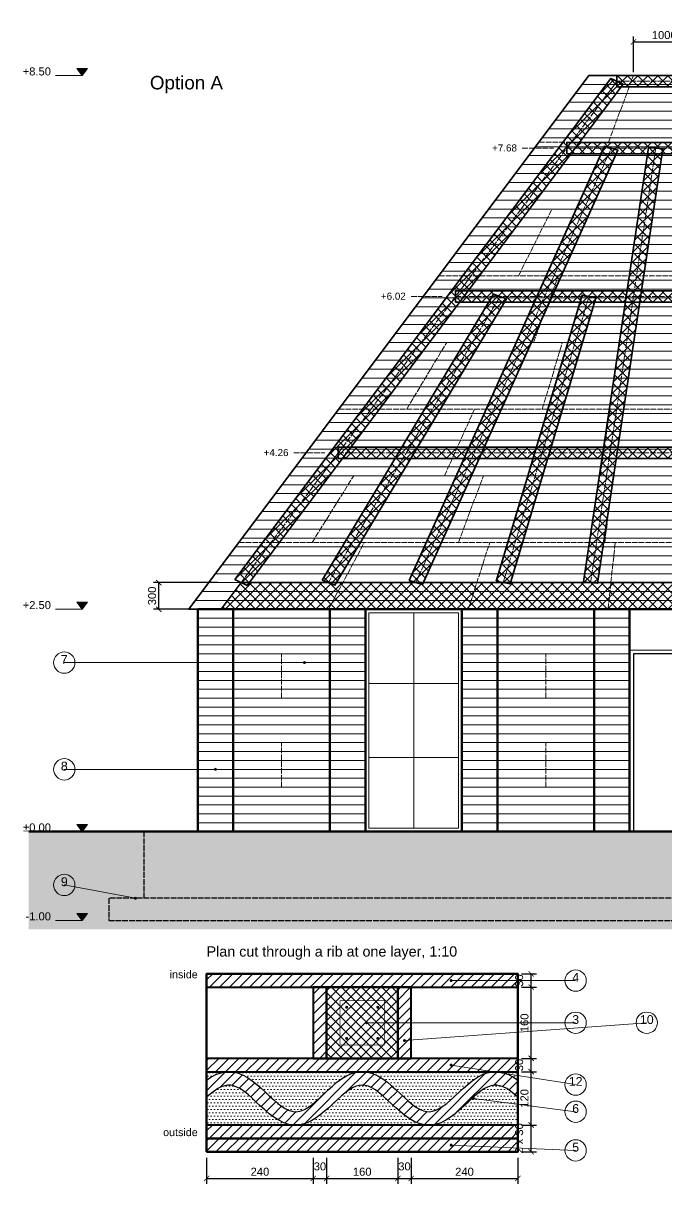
# Model space of a CAD drawing. Header units: millimetres. Extents: x -7362 to 7300, y -6460 to 6589.
# Drawn here: x -7362 to -125, y -6460 to 6589 of the extents above; entities that cross this region are included whole.
import ezdxf
from ezdxf.enums import TextEntityAlignment as Align

# ---------------------------------------------------------------- set-up
doc = ezdxf.new("R2010")
doc.units = ezdxf.units.MM
doc.linetypes.add('DASHED', pattern=[1.524, 1.27, -0.254])
for name, color, linetype, lineweight in [('ANNOTATION', 4, 'CONTINUOUS', 18), ('BACKGROUND', 9, 'CONTINUOUS', 13), ('DIMS', 3, 'CONTINUOUS', 18), ('HATCH-CAST', 7, 'CONTINUOUS', 9), ('HATCH-EARTH', 8, 'CONTINUOUS', 9), ('HATCH-INSULATION', 7, 'Continuous', 9), ('HATCH-PRINTED', 7, 'CONTINUOUS', 9), ('HIDDEN-AXIS', 8, 'DASHED', 18), ('LINES', 7, 'CONTINUOUS', 25), ('OUTLINE-CUT', 7, 'CONTINUOUS', 50), ('OUTLINE-FINE', 7, 'CONTINUOUS', 25), ('PRINT-LAYERS', 7, 'CONTINUOUS', 9), ('PRINTED-BEAD', 7, 'CONTINUOUS', 25), ('REBAR', 1, 'CONTINUOUS', 0), ('TEXT', 7, 'CONTINUOUS', 18)]:
    doc.layers.add(name, color=color, linetype=linetype, lineweight=lineweight)
doc.styles.get("Standard").update_dxf_attribs({"font": 'arial.ttf'})
doc.dimstyles.new('PYR-1-50', dxfattribs={"dimscale": 50, "dimtxt": 1.8, "dimasz": 1.2, "dimexe": 1.2, "dimexo": 0.8, "dimgap": 0.6, "dimtad": 1, "dimdec": 0, "dimtxsty": 'Standard', "dimblk": 'ARCHTICK', "dimcen": 2.5, "dimclrd": 3, "dimclre": 3, "dimclrt": 7, "dimazin": 3, "dimtfac": 1, "dimtmove": 0, "dimatfit": 3})

# ---------------------------------------------------------------- blocks, each defined once
blk = doc.blocks.new('_ARCHTICK')
at = {"color": 0, "linetype": 'BYBLOCK', "const_width": 0.15}
blk.add_lwpolyline([(-0.5, -0.5), (0.5, 0.5)], dxfattribs=at)

msp = doc.modelspace()

# ---------------------------------------------------------------- hatches: boundary and pattern name
at = {"layer": 'ANNOTATION', "ltscale": 50}
h = msp.add_hatch(color=7, dxfattribs=at)
h.dxf.hatch_style = 1
h.paths.add_polyline_path([(-6700, 6000), (-6760, 6080), (-6640, 6080)])
h = msp.add_hatch(color=7, dxfattribs=at)
h.dxf.hatch_style = 1
h.paths.add_polyline_path([(-6700, 0), (-6760, 80), (-6640, 80)])
h = msp.add_hatch(color=7, dxfattribs=at)
h.dxf.hatch_style = 1
edge = h.paths.add_edge_path()
edge.add_arc((-4200, -600), 17.5, 0, 360)
h = msp.add_hatch(color=7, dxfattribs=at)
h.dxf.hatch_style = 1
edge = h.paths.add_edge_path()
edge.add_arc((-5200, -1800), 17.5, 0, 360)
h = msp.add_hatch(color=7, dxfattribs=at)
h.dxf.hatch_style = 1
h.paths.add_polyline_path([(-6700, -2500), (-6760, -2420), (-6640, -2420)])
h = msp.add_hatch(color=7, dxfattribs=at)
h.dxf.hatch_style = 1
edge = h.paths.add_edge_path()
edge.add_arc((-6100, -3250), 17.5, 0, 360)
h = msp.add_hatch(color=7, dxfattribs=at)
h.dxf.hatch_style = 1
h.paths.add_polyline_path([(-6700, -3500), (-6760, -3420), (-6640, -3420)])
h = msp.add_hatch(color=7, dxfattribs=at)
h.dxf.hatch_style = 1
edge = h.paths.add_edge_path()
edge.add_arc((-2550, -4175), 17.5, 0, 360)
h = msp.add_hatch(color=7, dxfattribs=at)
h.dxf.hatch_style = 1
edge = h.paths.add_edge_path()
edge.add_arc((-3500, -4650), 17.5, 0, 360)
h = msp.add_hatch(color=7, dxfattribs=at)
h.dxf.hatch_style = 1
edge = h.paths.add_edge_path()
edge.add_arc((-3075, -4850), 17.5, 0, 360)
h = msp.add_hatch(color=7, dxfattribs=at)
h.dxf.hatch_style = 1
edge = h.paths.add_edge_path()
edge.add_arc((-2550, -5125), 17.5, 0, 360)
h = msp.add_hatch(color=7, dxfattribs=at)
h.dxf.hatch_style = 1
edge = h.paths.add_edge_path()
edge.add_arc((-2300, -5500), 17.5, 0, 360)
h = msp.add_hatch(color=7, dxfattribs=at)
h.dxf.hatch_style = 1
edge = h.paths.add_edge_path()
edge.add_arc((-2550, -6025), 17.5, 0, 360)
at = {"layer": 'HATCH-CAST', "ltscale": 50}
h = msp.add_hatch(dxfattribs=at)
h.set_pattern_fill('ANSI37', scale=25.197)
h.paths.add_polyline_path([(-3677.5, 1822.3), (-3818.8, 1822.3), (-3818.8, 1694.3), (-3773.5, 1694.3), (-4819.2, 300), (-4912.5, 300), (-4981.1, 332.9), (-754.1, 5968.9), (-685.5, 5936), (-685.5, 5872), (-640.2, 5872), (-1108.7, 5247.3), (-1250, 5247.3), (-1250, 5119.3), (-1204.7, 5119.3), (-2358.7, 3580.7), (-2500, 3580.7), (-2500, 3452.7), (-2454.7, 3452.7)])
h = msp.add_hatch(dxfattribs=at)
h.set_pattern_fill('ANSI37', scale=25.197)
h.paths.add_polyline_path([(685.5, 5872), (-685.5, 5872), (-685.5, 6000), (685.5, 6000)])
h = msp.add_hatch(dxfattribs=at)
h.set_pattern_fill('ANSI37', scale=25.197)
h.paths.add_polyline_path([(-1250, 5247.3), (1250, 5247.3), (1250, 5119.3), (-1250, 5119.3)])
h = msp.add_hatch(dxfattribs=at)
h.set_pattern_fill('ANSI37', scale=25.197)
h.paths.add_polyline_path([(-1556.2, 3580.7), (-863.8, 5119.3), (-693.8, 5119.3), (-1386.2, 3580.7)])
h = msp.add_hatch(dxfattribs=at)
h.set_pattern_fill('ANSI37', scale=25.197)
h.paths.add_polyline_path([(-571, 3580.7), (-340.2, 5119.3), (-179, 5119.3), (-409.8, 3580.7)])
h = msp.add_hatch(dxfattribs=at)
h.set_pattern_fill('ANSI37', scale=25.197)
h.paths.add_polyline_path([(2500, 3580.7), (2500, 3452.7), (-2500, 3452.7), (-2500, 3580.7)])
h = msp.add_hatch(dxfattribs=at)
h.set_pattern_fill('ANSI37', scale=25.197)
h.paths.add_polyline_path([(-2127.1, 3452.7), (-1949.7, 3452.7), (-2927.9, 1822.3), (-3105.3, 1822.3)])
h = msp.add_hatch(dxfattribs=at)
h.set_pattern_fill('ANSI37', scale=25.197)
h.paths.add_polyline_path([(-1613.8, 3452.7), (-1443.8, 3452.7), (-2177.4, 1822.3), (-2347.5, 1822.3)])
h = msp.add_hatch(dxfattribs=at)
h.set_pattern_fill('ANSI37', scale=25.197)
h.paths.add_polyline_path([(-1101.5, 3452.7), (-936.9, 3452.7), (-1426, 1822.3), (-1590.6, 1822.3)])
h = msp.add_hatch(dxfattribs=at)
h.set_pattern_fill('ANSI37', scale=25.197)
h.paths.add_polyline_path([(-429, 3452.7), (-673.6, 1822.3), (-834.7, 1822.3), (-590.2, 3452.7)])
h = msp.add_hatch(dxfattribs=at)
h.set_pattern_fill('ANSI37', scale=25.197)
h.paths.add_polyline_path([(3818.8, 1694.3), (-3818.8, 1694.3), (-3818.8, 1822.3), (3818.8, 1822.3)])
h = msp.add_hatch(dxfattribs=at)
h.set_pattern_fill('ANSI37', scale=25.197)
h.paths.add_polyline_path([(-3841.3, 300), (-3930, 300), (-4002.1, 327.7), (-3182.1, 1694.3), (-3004.7, 1694.3)])
h = msp.add_hatch(dxfattribs=at)
h.set_pattern_fill('ANSI37', scale=25.197)
h.paths.add_polyline_path([(-2405.1, 1694.3), (-2235, 1694.3), (-2862.5, 300), (-2947.5, 300), (-3022.8, 321.7)])
h = msp.add_hatch(dxfattribs=at)
h.set_pattern_fill('ANSI37', scale=25.197)
h.paths.add_polyline_path([(-1965, 300), (-2042.8, 314.9), (-1629, 1694.3), (-1464.4, 1694.3), (-1882.7, 300)])
h = msp.add_hatch(dxfattribs=at)
h.set_pattern_fill('ANSI37', scale=25.197)
h.paths.add_polyline_path([(-901.9, 300), (-982.5, 300), (-1061.9, 307.6), (-853.9, 1694.3), (-692.8, 1694.3)])
h = msp.add_hatch(dxfattribs=at)
h.set_pattern_fill('ANSI37', scale=25.197)
h.paths.add_polyline_path([(-5137.5, 0), (-4912.5, 300), (4912.5, 300), (5137.5, 0)])
h = msp.add_hatch(dxfattribs=at)
h.set_pattern_fill('ANSI37', scale=25.197)
h.paths.add_polyline_path([(-3150, -4250), (-3150, -5050), (-3950, -5050), (-3950, -4250)])
at = {"layer": 'HATCH-EARTH', "ltscale": 50}
h = msp.add_hatch(dxfattribs=at)
h.set_pattern_fill('EARTH', scale=37.795)
h.paths.add_polyline_path([(5400, -2500), (7300, -2500), (7300, -3600), (-7300, -3600), (-7300, -2500), (-5400, -2500), (-5000, -2500), (-3914.3, -2500), (-3514.3, -2500), (-2428.6, -2500), (-2028.6, -2500), (-942.9, -2500), (-542.9, -2500), (-500, -2500), (500, -2500), (542.9, -2500), (942.9, -2500), (2028.6, -2500), (2428.6, -2500), (3514.3, -2500), (3914.3, -2500), (5000, -2500)])
at = {"layer": 'HATCH-INSULATION', "ltscale": 50}
h = msp.add_hatch(dxfattribs=at)
h.set_pattern_fill('DOTS', scale=23.622)
h.paths.add_polyline_path([(-4160.4, -5600.7), (-4200.6, -5623.8), (-4238.2, -5639.3), (-4273.3, -5647.7), (-4307.1, -5649.5), (-4341.2, -5645), (-4377.3, -5633.7), (-4416, -5615), (-4457.2, -5588.9), (-4500.5, -5556.1), (-4545.3, -5517.8), (-4591.5, -5475.5), (-4638.8, -5431.1), (-4687.2, -5386.1), (-4736.8, -5342.4), (-4787.9, -5301.7), (-4840.9, -5265.6), (-4896.2, -5235.6), (-4954.2, -5213.7), (-5014.5, -5201.6), (-5075.8, -5200.7), (-5136.4, -5211.1), (-5194.8, -5231.6), (-5250.5, -5260.4), (-5300, -5293.1), (-5300, -5200), (-3553.5, -5200), (-3611.1, -5205.4), (-3670.5, -5221.8), (-3727.4, -5247.3), (-3781.7, -5280.1), (-3833.8, -5318.4), (-3884.2, -5360.6), (-3933.3, -5405), (-3981.3, -5450), (-4028.1, -5493.7), (-4073.7, -5534.5), (-4118, -5570.6)])
h = msp.add_hatch(dxfattribs=at)
h.set_pattern_fill('DOTS', scale=23.622)
h.paths.add_polyline_path([(-2461.2, -5431.1), (-2508.5, -5475.5), (-2554.7, -5517.8), (-2599.5, -5556.1), (-2642.8, -5588.9), (-2684, -5615), (-2722.7, -5633.7), (-2758.8, -5645), (-2792.9, -5649.5), (-2826.7, -5647.7), (-2861.8, -5639.3), (-2899.4, -5623.8), (-2939.6, -5600.7), (-2982, -5570.6), (-3026.3, -5534.5), (-3071.9, -5493.7), (-3118.7, -5450), (-3166.7, -5405), (-3215.8, -5360.6), (-3266.2, -5318.4), (-3318.3, -5280.1), (-3372.6, -5247.3), (-3429.5, -5221.8), (-3488.9, -5205.4), (-3546.5, -5200), (-1800, -5200), (-1800, -5293.1), (-1849.5, -5260.4), (-1905.2, -5231.6), (-1963.6, -5211.1), (-2024.2, -5200.7), (-2085.5, -5201.6), (-2145.8, -5213.7), (-2203.8, -5235.6), (-2259.1, -5265.6), (-2312.1, -5301.7), (-2363.2, -5342.4), (-2412.8, -5386.1)])
h = msp.add_hatch(dxfattribs=at)
h.set_pattern_fill('DOTS', scale=23.622)
h.paths.add_polyline_path([(-4833.2, -5457.5), (-4787.8, -5497.4), (-4741.2, -5540.7), (-4693.5, -5585.5), (-4644.7, -5630.2), (-4594.5, -5673), (-4542.8, -5712.2), (-4489, -5746.3), (-4432.7, -5773.5), (-4373.8, -5792), (-4313.5, -5800), (-5300, -5800), (-5300, -5486.5), (-5259.8, -5451.6), (-5216.2, -5417.5), (-5174.5, -5389.9), (-5135.2, -5369.6), (-5098.6, -5356.8), (-5064.2, -5350.9), (-5030.5, -5351.4), (-4995.8, -5358.3), (-4958.8, -5372.3), (-4919.1, -5393.8), (-4877.1, -5422.5)])
h = msp.add_hatch(dxfattribs=at)
h.set_pattern_fill('DOTS', scale=23.622)
h.paths.add_polyline_path([(-3657.6, -5380.5), (-3619.5, -5363.3), (-3583.9, -5353.5), (-3550, -5350.3), (-3516.1, -5353.5), (-3480.5, -5363.3), (-3442.4, -5380.5), (-3401.7, -5405), (-3358.8, -5436.5), (-3314.2, -5473.8), (-3268.3, -5515.3), (-3221.3, -5559.5), (-3173.1, -5604.5), (-3123.7, -5648.5), (-3073, -5690), (-3020.4, -5727.3), (-2965.6, -5758.7), (-2908.2, -5782.5), (-2848.3, -5796.8), (-2788.4, -5800), (-4311.6, -5800), (-4251.7, -5796.8), (-4191.8, -5782.5), (-4134.4, -5758.7), (-4079.6, -5727.3), (-4027, -5690), (-3976.3, -5648.5), (-3926.9, -5604.5), (-3878.7, -5559.5), (-3831.7, -5515.3), (-3785.8, -5473.8), (-3741.2, -5436.5), (-3698.3, -5405)])
h = msp.add_hatch(dxfattribs=at)
h.set_pattern_fill('DOTS', scale=23.622)
h.paths.add_polyline_path([(-2180.9, -5393.8), (-2141.2, -5372.3), (-2104.2, -5358.3), (-2069.5, -5351.4), (-2035.8, -5350.9), (-2001.4, -5356.8), (-1964.8, -5369.6), (-1925.5, -5389.9), (-1883.8, -5417.5), (-1840.2, -5451.6), (-1800, -5486.5), (-1800, -5800), (-2786.5, -5800), (-2726.2, -5792), (-2667.3, -5773.5), (-2611, -5746.3), (-2557.2, -5712.2), (-2505.5, -5673), (-2455.3, -5630.2), (-2406.5, -5585.5), (-2358.8, -5540.7), (-2312.2, -5497.4), (-2266.8, -5457.5), (-2222.9, -5422.5)])
at = {"layer": 'HATCH-PRINTED', "ltscale": 50}
h = msp.add_hatch(dxfattribs=at)
h.set_pattern_fill('ANSI31', scale=25.197)
h.paths.add_polyline_path([(-5300, -4250), (-5300, -4100), (-1800, -4100), (-1800, -4250), (-3000, -4250), (-3150, -4250), (-3950, -4250), (-4100, -4250)])
h = msp.add_hatch(dxfattribs=at)
h.set_pattern_fill('ANSI31', scale=25.197)
h.paths.add_polyline_path([(-4100, -5050), (-4100, -4250), (-3950, -4250), (-3950, -5050)])
h = msp.add_hatch(dxfattribs=at)
h.set_pattern_fill('ANSI31', scale=25.197)
h.paths.add_polyline_path([(-3150, -5050), (-3150, -4250), (-3000, -4250), (-3000, -5050)])
h = msp.add_hatch(dxfattribs=at)
h.set_pattern_fill('ANSI31', scale=25.197)
h.paths.add_polyline_path([(-4100, -5050), (-3950, -5050), (-3150, -5050), (-3000, -5050), (-1800, -5050), (-1800, -5200), (-5300, -5200), (-5300, -5050)])
h = msp.add_hatch(dxfattribs=at)
h.set_pattern_fill('ANSI31', scale=25.197)
h.paths.add_polyline_path([(-4545.3, -5517.8), (-4500.5, -5556.1), (-4457.2, -5588.9), (-4416, -5615), (-4377.3, -5633.7), (-4341.2, -5645), (-4307.1, -5649.5), (-4273.3, -5647.7), (-4238.2, -5639.3), (-4200.6, -5623.8), (-4160.4, -5600.7), (-4118, -5570.6), (-4073.7, -5534.5), (-4028.1, -5493.7), (-3981.3, -5450), (-3933.3, -5405), (-3884.2, -5360.6), (-3833.8, -5318.4), (-3781.7, -5280.1), (-3727.4, -5247.3), (-3670.5, -5221.8), (-3611.1, -5205.4), (-3553.5, -5200), (-3546.5, -5200), (-3488.9, -5205.4), (-3429.5, -5221.8), (-3372.6, -5247.3), (-3318.3, -5280.1), (-3266.2, -5318.4), (-3215.8, -5360.6), (-3166.7, -5405), (-3118.7, -5450), (-3071.9, -5493.7), (-3026.3, -5534.5), (-2982, -5570.6), (-2939.6, -5600.7), (-2899.4, -5623.8), (-2861.8, -5639.3), (-2826.7, -5647.7), (-2792.9, -5649.5), (-2758.8, -5645), (-2722.7, -5633.7), (-2684, -5615), (-2642.8, -5588.9), (-2599.5, -5556.1), (-2554.7, -5517.8), (-2508.5, -5475.5), (-2461.2, -5431.1), (-2412.8, -5386.1), (-2363.2, -5342.4), (-2312.1, -5301.7), (-2259.1, -5265.6), (-2203.8, -5235.6), (-2145.8, -5213.7), (-2085.5, -5201.6), (-2024.2, -5200.7), (-1963.6, -5211.1), (-1905.2, -5231.6), (-1849.5, -5260.4), (-1800, -5293.1), (-1800, -5486.5), (-1840.2, -5451.6), (-1883.8, -5417.5), (-1925.5, -5389.9), (-1964.8, -5369.6), (-2001.4, -5356.8), (-2035.8, -5350.9), (-2069.5, -5351.4), (-2104.2, -5358.3), (-2141.2, -5372.3), (-2180.9, -5393.8), (-2222.9, -5422.5), (-2266.8, -5457.5), (-2312.2, -5497.4), (-2358.8, -5540.7), (-2406.5, -5585.5), (-2455.3, -5630.2), (-2505.5, -5673), (-2557.2, -5712.2), (-2611, -5746.3), (-2667.3, -5773.5), (-2726.2, -5792), (-2786.5, -5800), (-2788.4, -5800), (-2848.3, -5796.8), (-2908.2, -5782.5), (-2965.6, -5758.7), (-3020.4, -5727.3), (-3073, -5690), (-3123.7, -5648.5), (-3173.1, -5604.5), (-3221.3, -5559.5), (-3268.3, -5515.3), (-3314.2, -5473.8), (-3358.8, -5436.5), (-3401.7, -5405), (-3442.4, -5380.5), (-3480.5, -5363.3), (-3516.1, -5353.5), (-3550, -5350.3), (-3583.9, -5353.5), (-3619.5, -5363.3), (-3657.6, -5380.5), (-3698.3, -5405), (-3741.2, -5436.5), (-3785.8, -5473.8), (-3831.7, -5515.3), (-3878.7, -5559.5), (-3926.9, -5604.5), (-3976.3, -5648.5), (-4027, -5690), (-4079.6, -5727.3), (-4134.4, -5758.7), (-4191.8, -5782.5), (-4251.7, -5796.8), (-4311.6, -5800), (-4313.5, -5800), (-4373.8, -5792), (-4432.7, -5773.5), (-4489, -5746.3), (-4542.8, -5712.2), (-4594.5, -5673), (-4644.7, -5630.2), (-4693.5, -5585.5), (-4741.2, -5540.7), (-4787.8, -5497.4), (-4833.2, -5457.5), (-4877.1, -5422.5), (-4919.1, -5393.8), (-4958.8, -5372.3), (-4995.8, -5358.3), (-5030.5, -5351.4), (-5064.2, -5350.9), (-5098.6, -5356.8), (-5135.2, -5369.6), (-5174.5, -5389.9), (-5216.2, -5417.5), (-5259.8, -5451.6), (-5300, -5486.5), (-5300, -5293.1), (-5250.5, -5260.4), (-5194.8, -5231.6), (-5136.4, -5211.1), (-5075.8, -5200.7), (-5014.5, -5201.6), (-4954.2, -5213.7), (-4896.2, -5235.6), (-4840.9, -5265.6), (-4787.9, -5301.7), (-4736.8, -5342.4), (-4687.2, -5386.1), (-4638.8, -5431.1), (-4591.5, -5475.5)])
h = msp.add_hatch(dxfattribs=at)
h.set_pattern_fill('ANSI31', scale=25.197)
h.paths.add_polyline_path([(-1800, -5950), (-5300, -5950), (-5300, -5800), (-1800, -5800)])
h = msp.add_hatch(dxfattribs=at)
h.set_pattern_fill('ANSI31', scale=25.197)
h.paths.add_polyline_path([(-1800, -5950), (-1800, -6100), (-5300, -6100), (-5300, -5950)])
at = {"layer": 'REBAR', "ltscale": 50}
h = msp.add_hatch(color=7, dxfattribs=at)
h.dxf.hatch_style = 1
edge = h.paths.add_edge_path()
edge.add_arc((-3725, -4475), 17.5, 0, 360)
h = msp.add_hatch(color=7, dxfattribs=at)
h.dxf.hatch_style = 1
edge = h.paths.add_edge_path()
edge.add_arc((-3375, -4475), 17.5, 0, 360)
h = msp.add_hatch(color=7, dxfattribs=at)
h.dxf.hatch_style = 1
edge = h.paths.add_edge_path()
edge.add_arc((-3725, -4825), 17.5, 0, 360)
h = msp.add_hatch(color=7, dxfattribs=at)
h.dxf.hatch_style = 1
edge = h.paths.add_edge_path()
edge.add_arc((-3375, -4825), 17.5, 0, 360)

# ---------------------------------------------------------------- linework, layer by layer
at = {"layer": 'ANNOTATION', "lineweight": 9, "ltscale": 50}
for points in [[(-6700, 6000), (-6640, 6080), (-6760, 6080)], [(-6700, 0), (-6640, 80), (-6760, 80)], [(-6700, -2500), (-6640, -2420), (-6760, -2420)], [(-6700, -3500), (-6640, -3420), (-6760, -3420)]]:
    msp.add_lwpolyline(points, close=True, dxfattribs=at)
at = {"layer": 'ANNOTATION', "lineweight": 20, "ltscale": 50}
for points in [[(-6700, 6000), (-7000, 6000)], [(-6700, 0), (-7000, 0)], [(-6900, -600), (-4200, -600)], [(-6900, -1800), (-5200, -1800)], [(-6700, -2500), (-7000, -2500)], [(-6900, -3100), (-6100, -3250)], [(-6700, -3500), (-7000, -3500)], [(-1150, -4175), (-2550, -4175)], [(-1150, -4650), (-3500, -4650)], [(-350, -4650), (-3075, -4850)], [(-1150, -5345), (-2550, -5125)], [(-1150, -5650), (-2300, -5500)], [(-1150, -6085), (-2550, -6025)]]:
    msp.add_lwpolyline(points, dxfattribs=at)
at = {"layer": 'ANNOTATION', "lineweight": 18, "ltscale": 50}
for centre in [(-6900, -600), (-6900, -1800), (-6900, -3100), (-1150, -4175), (-1150, -4650), (-350, -4650), (-1150, -5345), (-1150, -5650), (-1150, -6085)]:
    msp.add_circle(centre, 120, dxfattribs=at)
at = {"layer": 'BACKGROUND', "lineweight": 20, "ltscale": 50}
msp.add_lwpolyline([(-2971.4, -2460), (-2971.4, -40)], dxfattribs=at)
at = {"layer": 'BACKGROUND', "lineweight": 15, "ltscale": 50}
for points in [[(-3474.3, -833.3), (-2468.6, -833.3)], [(-3474.3, -1666.7), (-2468.6, -1666.7)]]:
    msp.add_lwpolyline(points, dxfattribs=at)
at = {"layer": 'HIDDEN-AXIS', "linetype": 'DASHED', "lineweight": 9, "ltscale": 50}
for points in [[(-781.2, 5250), (-500, 6000)], [(-1562.5, 5250), (1562.5, 5250)], [(-2125, 4500), (2125, 4500)], [(-1791.7, 3750), (-1416.7, 4500)], [(-2687.5, 3750), (2687.5, 3750)], [(-1625, 3000), (-1343.8, 3750)], [(-3250, 3000), (3250, 3000)], [(-3050, 2250), (-2600, 3000)], [(-1525, 2250), (-1300, 3000)], [(-3812.5, 2250), (3812.5, 2250)], [(-2625, 1500), (-2287.5, 2250)], [(-875, 1500), (-762.5, 2250)], [(-4375, 1500), (4375, 1500)], [(-4114.6, 750), (-3645.8, 1500)], [(-2468.8, 750), (-2187.5, 1500)], [(-822.9, 750), (-729.2, 1500)], [(-4937.5, 750), (4937.5, 750)], [(-3928.6, 0), (-3526.8, 750)], [(-2357.1, 0), (-2116.1, 750)], [(-785.7, 0), (-705.4, 750)], [(-5000, -500), (-3914.3, -500)], [(-4457.1, -1000), (-4457.1, -500)], [(-2028.6, -500), (-942.9, -500)], [(-1485.7, -1000), (-1485.7, -500)], [(-5000, -1000), (-3914.3, -1000)], [(-2028.6, -1000), (-942.9, -1000)], [(-5000, -1500), (-3914.3, -1500)], [(-4457.1, -2000), (-4457.1, -1500)], [(-2028.6, -1500), (-942.9, -1500)], [(-1485.7, -2000), (-1485.7, -1500)], [(-5000, -2000), (-3914.3, -2000)], [(-2028.6, -2000), (-942.9, -2000)]]:
    msp.add_lwpolyline(points, dxfattribs=at)
at = {"layer": 'HIDDEN-AXIS', "linetype": 'DASHED', "lineweight": 15, "ltscale": 50}
for points in [[(-1750, 5183.3), (-1400, 5183.3)], [(-3000, 3516.7), (-2650, 3516.7)], [(-4318.8, 1758.3), (-3968.8, 1758.3)]]:
    msp.add_lwpolyline(points, dxfattribs=at)
at = {"layer": 'HIDDEN-AXIS', "linetype": 'DASHED', "lineweight": 25, "ltscale": 50}
for points in [[(-6000, -3250), (-6000, -2500)], [(-6400, -3500), (6400, -3500), (6400, -3250), (-6400, -3250), (-6400, -3500)]]:
    msp.add_lwpolyline(points, dxfattribs=at)
at = {"layer": 'LINES', "lineweight": 50, "ltscale": 50}
msp.add_lwpolyline([(-7300, -2500), (7300, -2500)], dxfattribs=at)
at = {"layer": 'OUTLINE-CUT', "lineweight": 50, "ltscale": 50}
for points in [[(-5400, -2500), (5400, -2500), (5400, 0), (-5400, 0)], [(-5400, -2500), (-5000, -2500), (-5000, 0), (-5400, 0)], [(-3914.3, -2500), (-3514.3, -2500), (-3514.3, 0), (-3914.3, 0)], [(-2428.6, -2500), (-2028.6, -2500), (-2028.6, 0), (-2428.6, 0)], [(-942.9, -2500), (-542.9, -2500), (-542.9, 0), (-942.9, 0)], [(-5300, -6100), (-1800, -6100), (-1800, -4100), (-5300, -4100)], [(-3950, -5050), (-3150, -5050), (-3150, -4250), (-3950, -4250)]]:
    msp.add_lwpolyline(points, close=True, dxfattribs=at)
at = {"layer": 'OUTLINE-CUT', "lineweight": 40, "ltscale": 50}
for points in [[(-5300, -4250), (-1800, -4250), (-1800, -4100), (-5300, -4100)], [(-4100, -5050), (-3950, -5050), (-3950, -4250), (-4100, -4250)], [(-3150, -5050), (-3000, -5050), (-3000, -4250), (-3150, -4250)], [(-5300, -5200), (-1800, -5200), (-1800, -5050), (-5300, -5050)], [(-5300, -5950), (-1800, -5950), (-1800, -5800), (-5300, -5800)], [(-5300, -6100), (-1800, -6100), (-1800, -5950), (-5300, -5950)]]:
    msp.add_lwpolyline(points, close=True, dxfattribs=at)
at = {"layer": 'OUTLINE-FINE', "lineweight": 35, "ltscale": 50}
for points in [[(-5500, 0), (5500, 0), (1000, 6000), (-1000, 6000)], [(-4981.1, 332.9), (-754.1, 5968.9), (-616.9, 5903.1), (-4843.9, 267.1)], [(-685.5, 5872), (685.5, 5872), (685.5, 6000), (-685.5, 6000)], [(-1250, 5119.3), (1250, 5119.3), (1250, 5247.3), (-1250, 5247.3)], [(-3022.8, 321.7), (-825.3, 5205), (-674.7, 5161.7), (-2872.2, 278.3)], [(-1061.9, 307.6), (-329.4, 5191), (-170.6, 5175.7), (-903.1, 292.4)], [(-4002.1, 327.7), (-2072.1, 3544.4), (-1927.9, 3489), (-3857.9, 272.3)], [(-2500, 3452.7), (2500, 3452.7), (2500, 3580.7), (-2500, 3580.7)], [(-2042.8, 314.9), (-1077.8, 3531.6), (-922.2, 3501.7), (-1887.2, 285.1)], [(-3818.8, 1694.3), (3818.8, 1694.3), (3818.8, 1822.3), (-3818.8, 1822.3)], [(-5137.5, 0), (5137.5, 0), (4912.5, 300), (-4912.5, 300)], [(-3514.3, -2500), (-2428.6, -2500), (-2428.6, 0), (-3514.3, 0)]]:
    msp.add_lwpolyline(points, close=True, dxfattribs=at)
at = {"layer": 'OUTLINE-FINE', "lineweight": 15, "ltscale": 50}
for points in [[(-3474.3, -2460), (-2468.6, -2460), (-2468.6, -40), (-3474.3, -40)], [(-540, -2500), (540, -2500), (540, -460), (-540, -460)]]:
    msp.add_lwpolyline(points, close=True, dxfattribs=at)
at = {"layer": 'OUTLINE-FINE', "lineweight": 30, "ltscale": 50}
msp.add_lwpolyline([(-500, -2500), (500, -2500), (500, -500), (-500, -500)], close=True, dxfattribs=at)
at = {"layer": 'PRINT-LAYERS', "lineweight": 5, "ltscale": 50}
for points in [[(-1075, 5900), (1075, 5900)], [(-1150, 5800), (1150, 5800)], [(-1225, 5700), (1225, 5700)], [(-1375, 5500), (1375, 5500)], [(-1300, 5600), (1300, 5600)], [(-1450, 5400), (1450, 5400)], [(-1525, 5300), (1525, 5300)], [(-1675, 5100), (1675, 5100)], [(-1600, 5200), (1600, 5200)], [(-1750, 5000), (1750, 5000)], [(-1825, 4900), (1825, 4900)], [(-1975, 4700), (1975, 4700)], [(-1900, 4800), (1900, 4800)], [(-2050, 4600), (2050, 4600)], [(-2125, 4500), (2125, 4500)], [(-2200, 4400), (2200, 4400)], [(-2350, 4200), (2350, 4200)], [(-2275, 4300), (2275, 4300)], [(-2425, 4100), (2425, 4100)], [(-2500, 4000), (2500, 4000)], [(-2650, 3800), (2650, 3800)], [(-2575, 3900), (2575, 3900)], [(-2725, 3700), (2725, 3700)], [(-2800, 3600), (2800, 3600)], [(-2950, 3400), (2950, 3400)], [(-2875, 3500), (2875, 3500)], [(-3025, 3300), (3025, 3300)], [(-3100, 3200), (3100, 3200)], [(-3175, 3100), (3175, 3100)], [(-3325, 2900), (3325, 2900)], [(-3250, 3000), (3250, 3000)], [(-3400, 2800), (3400, 2800)], [(-3475, 2700), (3475, 2700)], [(-3625, 2500), (3625, 2500)], [(-3550, 2600), (3550, 2600)], [(-3700, 2400), (3700, 2400)], [(-3775, 2300), (3775, 2300)], [(-3925, 2100), (3925, 2100)], [(-3850, 2200), (3850, 2200)], [(-4000, 2000), (4000, 2000)], [(-4075, 1900), (4075, 1900)], [(-4225, 1700), (4225, 1700)], [(-4150, 1800), (4150, 1800)], [(-4300, 1600), (4300, 1600)], [(-4375, 1500), (4375, 1500)], [(-4450, 1400), (4450, 1400)], [(-4600, 1200), (4600, 1200)], [(-4525, 1300), (4525, 1300)], [(-4675, 1100), (4675, 1100)], [(-4750, 1000), (4750, 1000)], [(-4900, 800), (4900, 800)], [(-4825, 900), (4825, 900)], [(-4975, 700), (4975, 700)], [(-5050, 600), (5050, 600)], [(-5200, 400), (5200, 400)], [(-5125, 500), (5125, 500)], [(-5275, 300), (5275, 300)], [(-5350, 200), (5350, 200)], [(-5425, 100), (5425, 100)], [(-5400, -100), (-5000, -100)], [(-5000, -100), (-3914.3, -100)], [(-3914.3, -100), (-3514.3, -100)], [(-2428.6, -100), (-2028.6, -100)], [(-2028.6, -100), (-942.9, -100)], [(-942.9, -100), (-542.9, -100)], [(-5400, -200), (-5000, -200)], [(-5000, -200), (-3914.3, -200)], [(-3914.3, -200), (-3514.3, -200)], [(-2428.6, -200), (-2028.6, -200)], [(-2028.6, -200), (-942.9, -200)], [(-942.9, -200), (-542.9, -200)], [(-5400, -300), (-5000, -300)], [(-5000, -300), (-3914.3, -300)], [(-3914.3, -300), (-3514.3, -300)], [(-2428.6, -300), (-2028.6, -300)], [(-2028.6, -300), (-942.9, -300)], [(-942.9, -300), (-542.9, -300)], [(-5400, -400), (-5000, -400)], [(-5400, -500), (-5000, -500)], [(-5000, -400), (-3914.3, -400)], [(-5000, -500), (-3914.3, -500)], [(-3914.3, -400), (-3514.3, -400)], [(-3914.3, -500), (-3514.3, -500)], [(-2428.6, -400), (-2028.6, -400)], [(-2428.6, -500), (-2028.6, -500)], [(-2028.6, -400), (-942.9, -400)], [(-2028.6, -500), (-942.9, -500)], [(-942.9, -400), (-542.9, -400)], [(-942.9, -500), (-542.9, -500)], [(-5400, -600), (-5000, -600)], [(-5000, -600), (-3914.3, -600)], [(-3914.3, -600), (-3514.3, -600)], [(-2428.6, -600), (-2028.6, -600)], [(-2028.6, -600), (-942.9, -600)], [(-942.9, -600), (-542.9, -600)], [(-5400, -700), (-5000, -700)], [(-5000, -700), (-3914.3, -700)], [(-3914.3, -700), (-3514.3, -700)], [(-2428.6, -700), (-2028.6, -700)], [(-2028.6, -700), (-942.9, -700)], [(-942.9, -700), (-542.9, -700)], [(-5400, -800), (-5000, -800)], [(-5400, -900), (-5000, -900)], [(-5000, -800), (-3914.3, -800)], [(-5000, -900), (-3914.3, -900)], [(-3914.3, -800), (-3514.3, -800)], [(-3914.3, -900), (-3514.3, -900)], [(-2428.6, -800), (-2028.6, -800)], [(-2428.6, -900), (-2028.6, -900)], [(-2028.6, -800), (-942.9, -800)], [(-2028.6, -900), (-942.9, -900)], [(-942.9, -800), (-542.9, -800)], [(-942.9, -900), (-542.9, -900)], [(-5400, -1000), (-5000, -1000)], [(-5000, -1000), (-3914.3, -1000)], [(-3914.3, -1000), (-3514.3, -1000)], [(-2428.6, -1000), (-2028.6, -1000)], [(-2028.6, -1000), (-942.9, -1000)], [(-942.9, -1000), (-542.9, -1000)], [(-5400, -1100), (-5000, -1100)], [(-5000, -1100), (-3914.3, -1100)], [(-3914.3, -1100), (-3514.3, -1100)], [(-2428.6, -1100), (-2028.6, -1100)], [(-2028.6, -1100), (-942.9, -1100)], [(-942.9, -1100), (-542.9, -1100)], [(-5400, -1200), (-5000, -1200)], [(-5400, -1300), (-5000, -1300)], [(-5000, -1200), (-3914.3, -1200)], [(-5000, -1300), (-3914.3, -1300)], [(-3914.3, -1200), (-3514.3, -1200)], [(-3914.3, -1300), (-3514.3, -1300)], [(-2428.6, -1200), (-2028.6, -1200)], [(-2428.6, -1300), (-2028.6, -1300)], [(-2028.6, -1200), (-942.9, -1200)], [(-2028.6, -1300), (-942.9, -1300)], [(-942.9, -1200), (-542.9, -1200)], [(-942.9, -1300), (-542.9, -1300)], [(-5400, -1400), (-5000, -1400)], [(-5000, -1400), (-3914.3, -1400)], [(-3914.3, -1400), (-3514.3, -1400)], [(-2428.6, -1400), (-2028.6, -1400)], [(-2028.6, -1400), (-942.9, -1400)], [(-942.9, -1400), (-542.9, -1400)], [(-5400, -1500), (-5000, -1500)], [(-5000, -1500), (-3914.3, -1500)], [(-3914.3, -1500), (-3514.3, -1500)], [(-2428.6, -1500), (-2028.6, -1500)], [(-2028.6, -1500), (-942.9, -1500)], [(-942.9, -1500), (-542.9, -1500)], [(-5400, -1600), (-5000, -1600)], [(-5000, -1600), (-3914.3, -1600)], [(-3914.3, -1600), (-3514.3, -1600)], [(-2428.6, -1600), (-2028.6, -1600)], [(-2028.6, -1600), (-942.9, -1600)], [(-942.9, -1600), (-542.9, -1600)], [(-5400, -1700), (-5000, -1700)], [(-5400, -1800), (-5000, -1800)], [(-5000, -1700), (-3914.3, -1700)], [(-5000, -1800), (-3914.3, -1800)], [(-3914.3, -1700), (-3514.3, -1700)], [(-3914.3, -1800), (-3514.3, -1800)], [(-2428.6, -1700), (-2028.6, -1700)], [(-2428.6, -1800), (-2028.6, -1800)], [(-2028.6, -1700), (-942.9, -1700)], [(-2028.6, -1800), (-942.9, -1800)], [(-942.9, -1700), (-542.9, -1700)], [(-942.9, -1800), (-542.9, -1800)], [(-5400, -1900), (-5000, -1900)], [(-5000, -1900), (-3914.3, -1900)], [(-3914.3, -1900), (-3514.3, -1900)], [(-2428.6, -1900), (-2028.6, -1900)], [(-2028.6, -1900), (-942.9, -1900)], [(-942.9, -1900), (-542.9, -1900)], [(-5400, -2000), (-5000, -2000)], [(-5000, -2000), (-3914.3, -2000)], [(-3914.3, -2000), (-3514.3, -2000)], [(-2428.6, -2000), (-2028.6, -2000)], [(-2028.6, -2000), (-942.9, -2000)], [(-942.9, -2000), (-542.9, -2000)], [(-5400, -2100), (-5000, -2100)], [(-5400, -2200), (-5000, -2200)], [(-5000, -2100), (-3914.3, -2100)], [(-5000, -2200), (-3914.3, -2200)], [(-3914.3, -2100), (-3514.3, -2100)], [(-3914.3, -2200), (-3514.3, -2200)], [(-2428.6, -2100), (-2028.6, -2100)], [(-2428.6, -2200), (-2028.6, -2200)], [(-2028.6, -2100), (-942.9, -2100)], [(-2028.6, -2200), (-942.9, -2200)], [(-942.9, -2100), (-542.9, -2100)], [(-942.9, -2200), (-542.9, -2200)], [(-5400, -2300), (-5000, -2300)], [(-5000, -2300), (-3914.3, -2300)], [(-3914.3, -2300), (-3514.3, -2300)], [(-2428.6, -2300), (-2028.6, -2300)], [(-2028.6, -2300), (-942.9, -2300)], [(-942.9, -2300), (-542.9, -2300)], [(-5400, -2400), (-5000, -2400)], [(-5000, -2400), (-3914.3, -2400)], [(-3914.3, -2400), (-3514.3, -2400)], [(-2428.6, -2400), (-2028.6, -2400)], [(-2028.6, -2400), (-942.9, -2400)], [(-942.9, -2400), (-542.9, -2400)]]:
    msp.add_lwpolyline(points, dxfattribs=at)
at = {"layer": 'PRINTED-BEAD', "lineweight": 25, "ltscale": 50}
for points in [[(-5250.5, -5260.4), (-5194.8, -5231.6), (-5136.4, -5211.1), (-5075.8, -5200.7), (-5014.5, -5201.6), (-4954.2, -5213.7), (-4896.2, -5235.6), (-4840.9, -5265.6), (-4787.9, -5301.7), (-4736.8, -5342.4), (-4687.2, -5386.1), (-4638.8, -5431.1), (-4591.5, -5475.5), (-4545.3, -5517.8), (-4500.5, -5556.1), (-4457.2, -5588.9), (-4416, -5615), (-4377.3, -5633.7), (-4341.2, -5645), (-4307.1, -5649.5), (-4273.3, -5647.7), (-4238.2, -5639.3), (-4200.6, -5623.8), (-4160.4, -5600.7), (-4118, -5570.6), (-4073.7, -5534.5), (-4028.1, -5493.7), (-3981.3, -5450), (-3933.3, -5405), (-3884.2, -5360.6), (-3833.8, -5318.4), (-3781.7, -5280.1), (-3727.4, -5247.3), (-3670.5, -5221.8), (-3611.1, -5205.4), (-3553.5, -5200)], [(-3553.5, -5200), (-3546.5, -5200)], [(-3546.5, -5200), (-3488.9, -5205.4), (-3429.5, -5221.8), (-3372.6, -5247.3), (-3318.3, -5280.1), (-3266.2, -5318.4), (-3215.8, -5360.6), (-3166.7, -5405), (-3118.7, -5450), (-3071.9, -5493.7), (-3026.3, -5534.5), (-2982, -5570.6), (-2939.6, -5600.7), (-2899.4, -5623.8), (-2861.8, -5639.3), (-2826.7, -5647.7), (-2792.9, -5649.5), (-2758.8, -5645), (-2722.7, -5633.7), (-2684, -5615), (-2642.8, -5588.9), (-2599.5, -5556.1), (-2554.7, -5517.8), (-2508.5, -5475.5), (-2461.2, -5431.1), (-2412.8, -5386.1), (-2363.2, -5342.4), (-2312.1, -5301.7), (-2259.1, -5265.6), (-2203.8, -5235.6), (-2145.8, -5213.7), (-2085.5, -5201.6), (-2024.2, -5200.7), (-1963.6, -5211.1), (-1905.2, -5231.6), (-1849.5, -5260.4), (-1800, -5293.1)], [(-5300, -5293.1), (-5250.5, -5260.4)], [(-5300, -5486.5), (-5300, -5293.1)], [(-1800, -5293.1), (-1800, -5486.5)], [(-4313.5, -5800), (-4373.8, -5792), (-4432.7, -5773.5), (-4489, -5746.3), (-4542.8, -5712.2), (-4594.5, -5673), (-4644.7, -5630.2), (-4693.5, -5585.5), (-4741.2, -5540.7), (-4787.8, -5497.4), (-4833.2, -5457.5), (-4877.1, -5422.5), (-4919.1, -5393.8), (-4958.8, -5372.3), (-4995.8, -5358.3), (-5030.5, -5351.4), (-5064.2, -5350.9), (-5098.6, -5356.8), (-5135.2, -5369.6), (-5174.5, -5389.9), (-5216.2, -5417.5), (-5259.8, -5451.6), (-5300, -5486.5)], [(-2788.4, -5800), (-2848.3, -5796.8), (-2908.2, -5782.5), (-2965.6, -5758.7), (-3020.4, -5727.3), (-3073, -5690), (-3123.7, -5648.5), (-3173.1, -5604.5), (-3221.3, -5559.5), (-3268.3, -5515.3), (-3314.2, -5473.8), (-3358.8, -5436.5), (-3401.7, -5405), (-3442.4, -5380.5), (-3480.5, -5363.3), (-3516.1, -5353.5), (-3550, -5350.3), (-3583.9, -5353.5), (-3619.5, -5363.3), (-3657.6, -5380.5), (-3698.3, -5405), (-3741.2, -5436.5), (-3785.8, -5473.8), (-3831.7, -5515.3), (-3878.7, -5559.5), (-3926.9, -5604.5), (-3976.3, -5648.5), (-4027, -5690), (-4079.6, -5727.3), (-4134.4, -5758.7), (-4191.8, -5782.5), (-4251.7, -5796.8), (-4311.6, -5800)], [(-1800, -5486.5), (-1840.2, -5451.6), (-1883.8, -5417.5), (-1925.5, -5389.9), (-1964.8, -5369.6), (-2001.4, -5356.8), (-2035.8, -5350.9), (-2069.5, -5351.4), (-2104.2, -5358.3), (-2141.2, -5372.3), (-2180.9, -5393.8), (-2222.9, -5422.5), (-2266.8, -5457.5), (-2312.2, -5497.4), (-2358.8, -5540.7), (-2406.5, -5585.5), (-2455.3, -5630.2), (-2505.5, -5673), (-2557.2, -5712.2), (-2611, -5746.3), (-2667.3, -5773.5), (-2726.2, -5792), (-2786.5, -5800)], [(-4311.6, -5800), (-4313.5, -5800)], [(-2786.5, -5800), (-2788.4, -5800)]]:
    msp.add_lwpolyline(points, dxfattribs=at)
at = {"layer": 'REBAR', "linetype": 'DASHED', "lineweight": 15, "ltscale": 50}
for points in [[(-4912.5, 300), (-685.5, 5936)], [(-685.5, 5936), (685.5, 5936)], [(-2947.5, 300), (-750, 5183.3)], [(-1250, 5183.3), (1250, 5183.3)], [(-982.5, 300), (-250, 5183.3)], [(-3930, 300), (-2000, 3516.7)], [(-2500, 3516.7), (2500, 3516.7)], [(-1965, 300), (-1000, 3516.7)], [(-3818.8, 1758.3), (3818.8, 1758.3)]]:
    msp.add_lwpolyline(points, dxfattribs=at)
at = {"layer": 'REBAR', "lineweight": 0, "ltscale": 50, "const_width": 8}
msp.add_lwpolyline([(-3800, -4900), (-3300, -4900), (-3300, -4400), (-3800, -4400)], close=True, dxfattribs=at)

# ---------------------------------------------------------------- texts
at = {"layer": 'ANNOTATION', "ltscale": 50}
for s, p in [('+8.50', (-7050, 5975)), ('+2.50', (-7050, -25)), ('±0.00', (-7050, -2525)), ('-1.00', (-7050, -3525))]:
    msp.add_text(s, height=90, dxfattribs=at).set_placement(p, align=Align.BOTTOM_RIGHT)
for s, height, p in [('7', 99.4, (-6900, -643.2)), ('8', 99.4, (-6900, -1843.2)), ('9', 99.4, (-6900, -3143.2)), ('4', 99.4, (-1150, -4218.2)), ('3', 99.4, (-1150, -4693.2)), ('10', 99.36, (-350, -4693.2)), ('12', 99.36, (-1150, -5388.2)), ('6', 99.4, (-1150, -5693.2)), ('5', 99.4, (-1150, -6128.2))]:
    msp.add_text(s, height=height, dxfattribs=at).set_placement(p, align=Align.BOTTOM_CENTER)
at = {"layer": 'TEXT', "ltscale": 50}
for s, height, p in [('Option A', 151.2, (-5937.5, 5800)), ('Plan cut through a rib at one layer, 1:10', 115.2, (-5300, -3940))]:
    msp.add_text(s, height=height, dxfattribs=at).set_placement(p, align=Align.BOTTOM_LEFT)
for s, height, p in [('+7.68', 79.2, (-1810, 5123.3)), ('+6.02', 79.2, (-3060, 3456.7)), ('+4.26', 79.2, (-4378.8, 1698.3)), ('inside', 86.4, (-5400, -4175)), ('outside', 86.4, (-5400, -5950))]:
    msp.add_text(s, height=height, dxfattribs=at).set_placement(p, align=Align.BOTTOM_RIGHT)

# ---------------------------------------------------------------- dimensions: what is measured, and where the dimension line sits
at = {"layer": 'DIMS'}
msp.add_linear_dim(base=(-500, 6380), p1=(-500, 6000), p2=(500, 6000), text='<> clear', dimstyle='PYR-1-50', dxfattribs=at).render()
msp.add_linear_dim(base=(-5837.5, 0), p1=(-5137.5, 0), p2=(-5137.5, 300), angle=90, dimstyle='PYR-1-50', dxfattribs=at).render()
for base, p1, p2 in [((-1650, -4250), (-1800, -4250), (-1800, -4100)), ((-1650, -5050), (-1800, -5050), (-1800, -4250)), ((-1650, -5200), (-1800, -5200), (-1800, -5050)), ((-1650, -5800), (-1800, -5800), (-1800, -5200))]:
    msp.add_linear_dim(base=base, p1=p1, p2=p2, angle=90, dimstyle='PYR-1-50', override={"dimlfac": 0.2}, dxfattribs=at).render()
msp.add_linear_dim(base=(-1650, -6100), p1=(-1800, -6100), p2=(-1800, -5800), angle=90, text='2 x 30', dimstyle='PYR-1-50', override={"dimlfac": 0.2}, dxfattribs=at).render()
for base, p1, p2 in [((-5300, -6400), (-5300, -6130), (-4100, -6130)), ((-4100, -6400), (-4100, -6130), (-3950, -6130)), ((-3950, -6400), (-3950, -6130), (-3150, -6130)), ((-3150, -6400), (-3150, -6130), (-3000, -6130)), ((-3000, -6400), (-3000, -6130), (-1800, -6130))]:
    msp.add_linear_dim(base=base, p1=p1, p2=p2, dimstyle='PYR-1-50', override={"dimlfac": 0.2}, dxfattribs=at).render()

doc.saveas('drawing.dxf')
